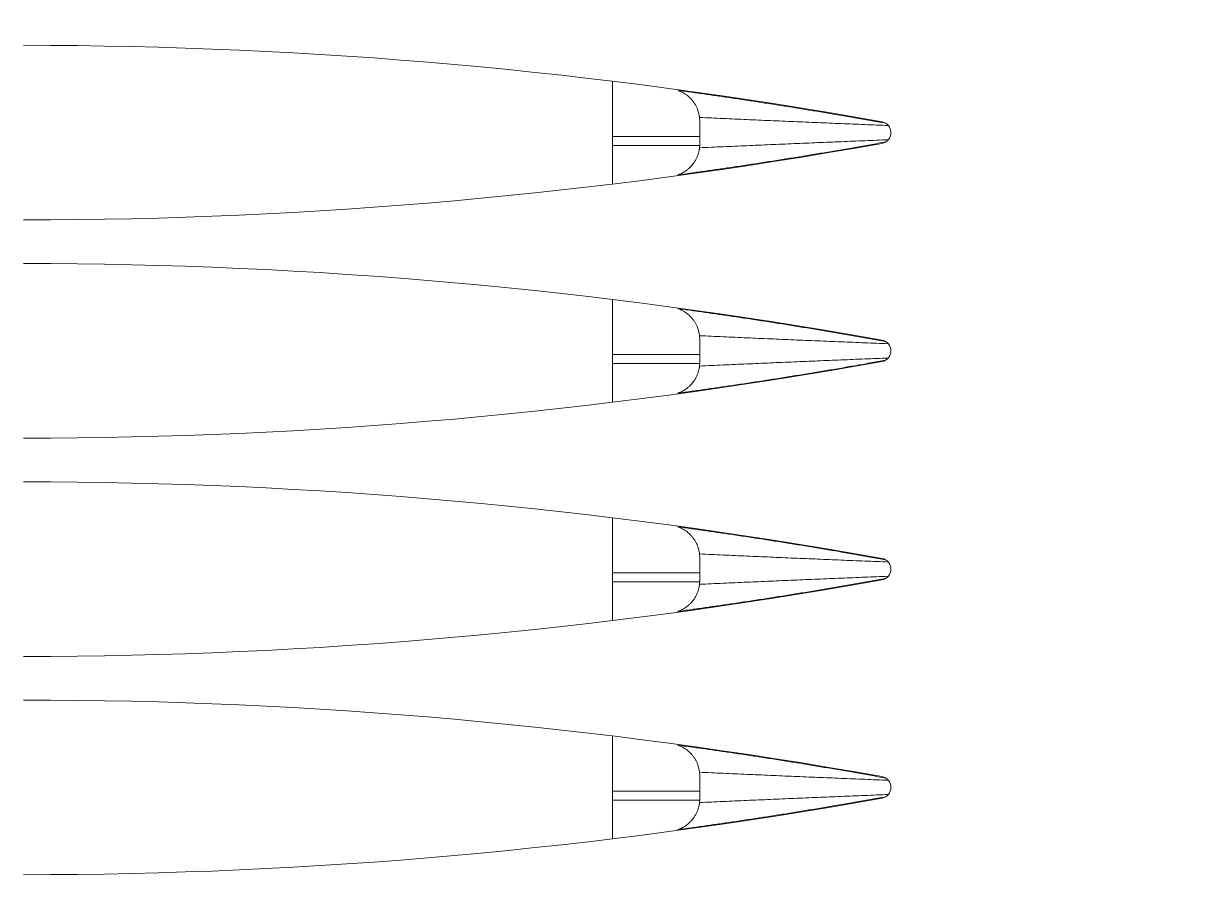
# Model space of a CAD drawing. Header units: metres. Extents: x -101133.8 to -101066.7, y -24899.3 to -24824.7.
# Drawn here: x -101106.4664 to -101106.4126, y -24853.3734 to -24853.3334 of the extents above; entities that cross this region are included whole.
import ezdxf

# ---------------------------------------------------------------- set-up
doc = ezdxf.new("R2010")
doc.units = ezdxf.units.M
doc.header["$LTSCALE"] = 0.2
doc.layers.add('CMT-CVC-MATERIEL', color=30, linetype='Continuous')
doc.layers.add('CMT-VRV1', color=5, linetype='Continuous')

# ---------------------------------------------------------------- blocks, each defined once
blk = doc.blocks.new('Cassette 600x600')
at = {"linetype": 'Continuous', "lineweight": 13}
for p, q in [((-20116.73, 332.832), (-20116.73, 335.361)), ((-20112.23, 334.73), (-20112.23, 334.764)), ((-20112.73, 333.527), (-20112.74, 333.7)), ((-20106.73, 333.87), (-20106.73, 333.907)), ((-20105.73, 333.702), (-20105.73, 333.736)), ((-20112.73, 332.832), (-20116.73, 332.832)), ((-20116.73, 332.832), (-20116.73, 332.421)), ((-20116.73, 332.421), (-20116.73, 330.649)), ((-20112.733, 332.421), (-20116.73, 332.421)), ((-20112.74, 332.31), (-20112.73, 332.483)), ((-20106.73, 332.103), (-20106.73, 332.14)), ((-20105.73, 332.274), (-20105.73, 332.308)), ((-20112.23, 331.246), (-20112.23, 331.28)), ((-20116.73, 322.832), (-20116.73, 325.361)), ((-20112.23, 324.73), (-20112.23, 324.764)), ((-20112.73, 323.527), (-20112.74, 323.7)), ((-20106.73, 323.87), (-20106.73, 323.907)), ((-20105.73, 323.702), (-20105.73, 323.736)), ((-20112.73, 322.832), (-20116.73, 322.832)), ((-20116.73, 322.832), (-20116.73, 322.421)), ((-20116.73, 322.421), (-20116.73, 320.649)), ((-20112.733, 322.421), (-20116.73, 322.421)), ((-20112.74, 322.31), (-20112.73, 322.483)), ((-20106.73, 322.103), (-20106.73, 322.14)), ((-20105.73, 322.274), (-20105.73, 322.308)), ((-20112.23, 321.246), (-20112.23, 321.28)), ((-20116.73, 312.832), (-20116.73, 315.361)), ((-20112.23, 314.73), (-20112.23, 314.764)), ((-20106.73, 313.87), (-20106.73, 313.907)), ((-20112.73, 313.527), (-20112.74, 313.7)), ((-20105.73, 313.702), (-20105.73, 313.736)), ((-20112.73, 312.832), (-20116.73, 312.832)), ((-20116.73, 312.832), (-20116.73, 312.421)), ((-20116.73, 312.421), (-20116.73, 310.649)), ((-20112.733, 312.421), (-20116.73, 312.421)), ((-20112.74, 312.31), (-20112.73, 312.483)), ((-20106.73, 312.103), (-20106.73, 312.14)), ((-20105.73, 312.274), (-20105.73, 312.308)), ((-20112.23, 311.246), (-20112.23, 311.28)), ((-20116.73, 302.832), (-20116.73, 305.361)), ((-20112.23, 304.73), (-20112.23, 304.764)), ((-20112.73, 303.527), (-20112.74, 303.7)), ((-20106.73, 303.87), (-20106.73, 303.907)), ((-20105.73, 303.702), (-20105.73, 303.736)), ((-20112.73, 302.832), (-20116.73, 302.832)), ((-20116.73, 302.832), (-20116.73, 302.421)), ((-20112.74, 302.31), (-20112.73, 302.483)), ((-20116.73, 302.421), (-20116.73, 300.649)), ((-20112.733, 302.421), (-20116.73, 302.421)), ((-20106.73, 302.103), (-20106.73, 302.14)), ((-20105.73, 302.274), (-20105.73, 302.308)), ((-20112.23, 301.246), (-20112.23, 301.28))]:
    blk.add_line(p, q, dxfattribs=at)
for centre, radius, start, end in [((-20143.73, 114.505), 222.5, 79.81251, 90), ((-20104.465, 333.005), 0.5, 280.1875, 79.8125), ((-20143.73, 551.505), 222.5, 270, 280.18749), ((-20143.73, 104.505), 222.5, 79.81251, 90), ((-20104.465, 323.005), 0.5, 280.1875, 79.8125), ((-20143.73, 541.505), 222.5, 270, 280.18749), ((-20143.73, 94.505), 222.5, 79.81251, 90), ((-20104.465, 313.005), 0.5, 280.1875, 79.8125), ((-20143.73, 531.505), 222.5, 270, 280.18749), ((-20143.73, 84.505), 222.5, 79.81251, 90), ((-20104.465, 303.005), 0.5, 280.1875, 79.8125), ((-20143.73, 521.505), 222.5, 270, 280.18749)]:
    blk.add_arc(centre, radius, start, end, dxfattribs=at)
for points, knots in [([(-20104.205, 333.432), (-20104.323, 333.453), (-20104.442, 333.475), (-20104.56, 333.496), (-20104.678, 333.517), (-20104.795, 333.538), (-20104.916, 333.559), (-20105.036, 333.581), (-20105.16, 333.602), (-20105.271, 333.622), (-20105.383, 333.642), (-20105.483, 333.66), (-20105.627, 333.685), (-20105.816, 333.718), (-20106.081, 333.764), (-20106.326, 333.806), (-20106.571, 333.848), (-20106.796, 333.886), (-20107.026, 333.924), (-20107.256, 333.963), (-20107.492, 334.002), (-20107.726, 334.04), (-20107.96, 334.079), (-20108.193, 334.117), (-20108.426, 334.154), (-20108.659, 334.192), (-20108.893, 334.229), (-20109.127, 334.266), (-20109.361, 334.303), (-20109.595, 334.34), (-20109.828, 334.376), (-20110.06, 334.412), (-20110.292, 334.447), (-20110.529, 334.483), (-20110.766, 334.519), (-20111.009, 334.555), (-20111.231, 334.588), (-20111.452, 334.621), (-20111.652, 334.65), (-20111.858, 334.679), (-20112.064, 334.709), (-20112.275, 334.739), (-20112.485, 334.769), (-20112.695, 334.799), (-20112.904, 334.828), (-20113.113, 334.857), (-20113.322, 334.887), (-20113.531, 334.916), (-20113.74, 334.945)], [0, 0, 0, 0, 1, 1, 1, 2, 2, 2, 3, 3, 3, 4, 4, 4, 5, 5, 5, 6, 6, 6, 7, 7, 7, 8, 8, 8, 9, 9, 9, 10, 10, 10, 11, 11, 11, 12, 12, 12, 13, 13, 13, 14, 14, 14, 15, 15, 15, 16, 16, 16, 16]), ([(-20112.74, 333.7), (-20112.746, 333.731), (-20112.752, 333.762), (-20112.758, 333.793), (-20112.764, 333.824), (-20112.77, 333.855), (-20112.778, 333.886), (-20112.785, 333.918), (-20112.793, 333.949), (-20112.802, 333.979), (-20112.81, 334.009), (-20112.819, 334.037), (-20112.832, 334.071), (-20112.845, 334.106), (-20112.862, 334.148), (-20112.882, 334.187), (-20112.901, 334.227), (-20112.921, 334.265), (-20112.944, 334.301), (-20112.966, 334.338), (-20112.991, 334.375), (-20113.019, 334.413), (-20113.047, 334.45), (-20113.079, 334.49), (-20113.106, 334.52), (-20113.132, 334.551), (-20113.154, 334.574), (-20113.178, 334.598), (-20113.202, 334.622), (-20113.23, 334.648), (-20113.257, 334.671), (-20113.285, 334.695), (-20113.313, 334.717), (-20113.344, 334.74), (-20113.376, 334.762), (-20113.411, 334.785), (-20113.439, 334.802), (-20113.467, 334.819), (-20113.487, 334.829), (-20113.511, 334.841), (-20113.534, 334.853), (-20113.56, 334.866), (-20113.585, 334.878), (-20113.611, 334.889), (-20113.637, 334.901), (-20113.662, 334.912), (-20113.688, 334.923), (-20113.714, 334.934), (-20113.74, 334.945)], [0, 0, 0, 0, 1, 1, 1, 2, 2, 2, 3, 3, 3, 4, 4, 4, 5, 5, 5, 6, 6, 6, 7, 7, 7, 8, 8, 8, 9, 9, 9, 10, 10, 10, 11, 11, 11, 12, 12, 12, 13, 13, 13, 14, 14, 14, 15, 15, 15, 16, 16, 16, 16]), ([(-20112.74, 333.7), (-20112.379, 333.684), (-20112.018, 333.668), (-20111.657, 333.651), (-20111.296, 333.635), (-20110.935, 333.619), (-20110.574, 333.603), (-20110.213, 333.587), (-20109.853, 333.571), (-20109.492, 333.556), (-20109.131, 333.54), (-20108.77, 333.524), (-20108.409, 333.509), (-20108.049, 333.494), (-20107.688, 333.479), (-20107.328, 333.464), (-20106.968, 333.449), (-20106.608, 333.434), (-20106.247, 333.419), (-20105.887, 333.404), (-20105.527, 333.39), (-20105.166, 333.375), (-20104.806, 333.36), (-20104.446, 333.346), (-20104.086, 333.331)], [0, 0, 0, 0, 1, 1, 1, 2, 2, 2, 3, 3, 3, 4, 4, 4, 5, 5, 5, 6, 6, 6, 7, 7, 7, 8, 8, 8, 8]), ([(-20112.73, 332.483), (-20112.73, 332.503), (-20112.73, 332.524), (-20112.73, 332.544), (-20112.73, 332.565), (-20112.73, 332.585), (-20112.73, 332.606), (-20112.73, 332.627), (-20112.73, 332.648), (-20112.73, 332.669), (-20112.73, 332.69), (-20112.73, 332.711), (-20112.73, 332.733), (-20112.73, 332.755), (-20112.73, 332.777), (-20112.73, 332.799), (-20112.73, 332.822), (-20112.73, 332.844), (-20112.73, 332.867), (-20112.73, 332.89), (-20112.73, 332.912), (-20112.73, 332.935), (-20112.73, 332.958), (-20112.73, 332.981), (-20112.73, 333.004), (-20112.73, 333.028), (-20112.73, 333.051), (-20112.73, 333.074), (-20112.73, 333.097), (-20112.73, 333.12), (-20112.73, 333.142), (-20112.73, 333.165), (-20112.73, 333.188), (-20112.73, 333.21), (-20112.73, 333.232), (-20112.73, 333.254), (-20112.73, 333.276), (-20112.73, 333.298), (-20112.73, 333.319), (-20112.73, 333.341), (-20112.73, 333.362), (-20112.73, 333.383), (-20112.73, 333.404), (-20112.73, 333.425), (-20112.73, 333.445), (-20112.73, 333.466), (-20112.73, 333.486), (-20112.73, 333.507), (-20112.73, 333.527)], [0, 0, 0, 0, 1, 1, 1, 2, 2, 2, 3, 3, 3, 4, 4, 4, 5, 5, 5, 6, 6, 6, 7, 7, 7, 8, 8, 8, 9, 9, 9, 10, 10, 10, 11, 11, 11, 12, 12, 12, 13, 13, 13, 14, 14, 14, 15, 15, 15, 16, 16, 16, 16]), ([(-20104.086, 332.679), (-20104.446, 332.664), (-20104.806, 332.65), (-20105.166, 332.635), (-20105.527, 332.621), (-20105.887, 332.606), (-20106.247, 332.591), (-20106.608, 332.576), (-20106.968, 332.562), (-20107.328, 332.547), (-20107.688, 332.532), (-20108.049, 332.516), (-20108.409, 332.501), (-20108.77, 332.486), (-20109.131, 332.47), (-20109.492, 332.454), (-20109.853, 332.439), (-20110.213, 332.423), (-20110.574, 332.407), (-20110.935, 332.391), (-20111.296, 332.375), (-20111.657, 332.359), (-20112.018, 332.343), (-20112.379, 332.327), (-20112.74, 332.31)], [0, 0, 0, 0, 1, 1, 1, 2, 2, 2, 3, 3, 3, 4, 4, 4, 5, 5, 5, 6, 6, 6, 7, 7, 7, 8, 8, 8, 8]), ([(-20113.74, 331.065), (-20113.531, 331.094), (-20113.322, 331.124), (-20113.113, 331.153), (-20112.904, 331.182), (-20112.695, 331.212), (-20112.485, 331.241), (-20112.275, 331.271), (-20112.064, 331.301), (-20111.858, 331.331), (-20111.652, 331.361), (-20111.452, 331.39), (-20111.231, 331.422), (-20111.009, 331.455), (-20110.766, 331.491), (-20110.529, 331.527), (-20110.292, 331.563), (-20110.06, 331.598), (-20109.828, 331.634), (-20109.595, 331.67), (-20109.361, 331.707), (-20109.127, 331.744), (-20108.893, 331.781), (-20108.659, 331.818), (-20108.426, 331.856), (-20108.193, 331.894), (-20107.96, 331.931), (-20107.726, 331.97), (-20107.492, 332.008), (-20107.256, 332.048), (-20107.026, 332.086), (-20106.796, 332.125), (-20106.571, 332.163), (-20106.326, 332.204), (-20106.081, 332.246), (-20105.816, 332.292), (-20105.627, 332.325), (-20105.483, 332.351), (-20105.383, 332.368), (-20105.271, 332.388), (-20105.16, 332.408), (-20105.036, 332.43), (-20104.916, 332.451), (-20104.795, 332.473), (-20104.678, 332.493), (-20104.56, 332.515), (-20104.442, 332.536), (-20104.323, 332.557), (-20104.205, 332.578)], [0, 0, 0, 0, 1, 1, 1, 2, 2, 2, 3, 3, 3, 4, 4, 4, 5, 5, 5, 6, 6, 6, 7, 7, 7, 8, 8, 8, 9, 9, 9, 10, 10, 10, 11, 11, 11, 12, 12, 12, 13, 13, 13, 14, 14, 14, 15, 15, 15, 16, 16, 16, 16]), ([(-20113.74, 331.065), (-20113.732, 331.068), (-20113.724, 331.071), (-20113.717, 331.074), (-20113.709, 331.077), (-20113.701, 331.08), (-20113.693, 331.083), (-20113.685, 331.086), (-20113.677, 331.089), (-20113.669, 331.092), (-20113.662, 331.095), (-20113.655, 331.098), (-20113.646, 331.101), (-20113.623, 331.111), (-20113.589, 331.126), (-20113.558, 331.141), (-20113.528, 331.156), (-20113.502, 331.17), (-20113.475, 331.186), (-20113.448, 331.202), (-20113.421, 331.219), (-20113.397, 331.235), (-20113.372, 331.251), (-20113.351, 331.266), (-20113.322, 331.288), (-20113.294, 331.311), (-20113.258, 331.34), (-20113.226, 331.368), (-20113.194, 331.397), (-20113.167, 331.424), (-20113.139, 331.453), (-20113.112, 331.483), (-20113.085, 331.514), (-20113.061, 331.543), (-20113.038, 331.571), (-20113.018, 331.598), (-20112.992, 331.635), (-20112.967, 331.672), (-20112.937, 331.72), (-20112.911, 331.767), (-20112.886, 331.813), (-20112.865, 331.857), (-20112.846, 331.902), (-20112.827, 331.946), (-20112.811, 331.99), (-20112.796, 332.039), (-20112.781, 332.088), (-20112.768, 332.142), (-20112.761, 332.178), (-20112.759, 332.19), (-20112.757, 332.2), (-20112.755, 332.211), (-20112.753, 332.221), (-20112.751, 332.233), (-20112.75, 332.244), (-20112.748, 332.255), (-20112.746, 332.266), (-20112.745, 332.277), (-20112.743, 332.288), (-20112.741, 332.299), (-20112.74, 332.31)], [0, 0, 0, 0, 1, 1, 1, 2, 2, 2, 3, 3, 3, 4, 4, 4, 5, 5, 5, 6, 6, 6, 7, 7, 7, 8, 8, 8, 9, 9, 9, 10, 10, 10, 11, 11, 11, 12, 12, 12, 13, 13, 13, 14, 14, 14, 15, 15, 15, 16, 16, 16, 17, 17, 17, 18, 18, 18, 19, 19, 19, 20, 20, 20, 20]), ([(-20104.205, 323.432), (-20104.323, 323.453), (-20104.442, 323.475), (-20104.56, 323.496), (-20104.678, 323.517), (-20104.795, 323.538), (-20104.916, 323.559), (-20105.036, 323.581), (-20105.16, 323.602), (-20105.271, 323.622), (-20105.383, 323.642), (-20105.483, 323.66), (-20105.627, 323.685), (-20105.816, 323.718), (-20106.081, 323.764), (-20106.326, 323.806), (-20106.571, 323.848), (-20106.796, 323.886), (-20107.026, 323.924), (-20107.256, 323.963), (-20107.492, 324.002), (-20107.726, 324.04), (-20107.96, 324.079), (-20108.193, 324.117), (-20108.426, 324.154), (-20108.659, 324.192), (-20108.893, 324.229), (-20109.127, 324.266), (-20109.361, 324.303), (-20109.595, 324.34), (-20109.828, 324.376), (-20110.06, 324.412), (-20110.292, 324.447), (-20110.529, 324.483), (-20110.766, 324.519), (-20111.009, 324.555), (-20111.231, 324.588), (-20111.452, 324.621), (-20111.652, 324.65), (-20111.858, 324.679), (-20112.064, 324.709), (-20112.275, 324.739), (-20112.485, 324.769), (-20112.695, 324.799), (-20112.904, 324.828), (-20113.113, 324.857), (-20113.322, 324.887), (-20113.531, 324.916), (-20113.74, 324.945)], [0, 0, 0, 0, 1, 1, 1, 2, 2, 2, 3, 3, 3, 4, 4, 4, 5, 5, 5, 6, 6, 6, 7, 7, 7, 8, 8, 8, 9, 9, 9, 10, 10, 10, 11, 11, 11, 12, 12, 12, 13, 13, 13, 14, 14, 14, 15, 15, 15, 16, 16, 16, 16]), ([(-20112.74, 323.7), (-20112.746, 323.731), (-20112.752, 323.762), (-20112.758, 323.793), (-20112.764, 323.824), (-20112.77, 323.855), (-20112.778, 323.886), (-20112.785, 323.918), (-20112.793, 323.949), (-20112.802, 323.979), (-20112.81, 324.009), (-20112.819, 324.037), (-20112.832, 324.071), (-20112.845, 324.106), (-20112.862, 324.148), (-20112.882, 324.187), (-20112.901, 324.227), (-20112.921, 324.265), (-20112.944, 324.302), (-20112.966, 324.338), (-20112.991, 324.375), (-20113.019, 324.413), (-20113.047, 324.45), (-20113.079, 324.49), (-20113.106, 324.52), (-20113.132, 324.551), (-20113.154, 324.574), (-20113.178, 324.598), (-20113.202, 324.622), (-20113.23, 324.648), (-20113.257, 324.671), (-20113.285, 324.695), (-20113.313, 324.717), (-20113.344, 324.74), (-20113.376, 324.762), (-20113.411, 324.785), (-20113.439, 324.802), (-20113.467, 324.819), (-20113.487, 324.829), (-20113.511, 324.841), (-20113.534, 324.853), (-20113.56, 324.866), (-20113.585, 324.878), (-20113.611, 324.889), (-20113.637, 324.901), (-20113.662, 324.912), (-20113.688, 324.923), (-20113.714, 324.934), (-20113.74, 324.945)], [0, 0, 0, 0, 1, 1, 1, 2, 2, 2, 3, 3, 3, 4, 4, 4, 5, 5, 5, 6, 6, 6, 7, 7, 7, 8, 8, 8, 9, 9, 9, 10, 10, 10, 11, 11, 11, 12, 12, 12, 13, 13, 13, 14, 14, 14, 15, 15, 15, 16, 16, 16, 16]), ([(-20112.74, 323.7), (-20112.379, 323.684), (-20112.018, 323.668), (-20111.657, 323.651), (-20111.296, 323.635), (-20110.935, 323.619), (-20110.574, 323.603), (-20110.213, 323.587), (-20109.853, 323.571), (-20109.492, 323.556), (-20109.131, 323.54), (-20108.77, 323.524), (-20108.409, 323.509), (-20108.049, 323.494), (-20107.688, 323.479), (-20107.328, 323.464), (-20106.968, 323.449), (-20106.608, 323.434), (-20106.247, 323.419), (-20105.887, 323.404), (-20105.527, 323.39), (-20105.166, 323.375), (-20104.806, 323.36), (-20104.446, 323.346), (-20104.086, 323.331)], [0, 0, 0, 0, 1, 1, 1, 2, 2, 2, 3, 3, 3, 4, 4, 4, 5, 5, 5, 6, 6, 6, 7, 7, 7, 8, 8, 8, 8]), ([(-20112.73, 322.483), (-20112.73, 322.503), (-20112.73, 322.524), (-20112.73, 322.544), (-20112.73, 322.565), (-20112.73, 322.585), (-20112.73, 322.606), (-20112.73, 322.627), (-20112.73, 322.648), (-20112.73, 322.669), (-20112.73, 322.69), (-20112.73, 322.711), (-20112.73, 322.733), (-20112.73, 322.755), (-20112.73, 322.777), (-20112.73, 322.799), (-20112.73, 322.822), (-20112.73, 322.844), (-20112.73, 322.867), (-20112.73, 322.89), (-20112.73, 322.912), (-20112.73, 322.935), (-20112.73, 322.958), (-20112.73, 322.981), (-20112.73, 323.004), (-20112.73, 323.028), (-20112.73, 323.051), (-20112.73, 323.074), (-20112.73, 323.097), (-20112.73, 323.119), (-20112.73, 323.142), (-20112.73, 323.165), (-20112.73, 323.188), (-20112.73, 323.21), (-20112.73, 323.232), (-20112.73, 323.254), (-20112.73, 323.276), (-20112.73, 323.298), (-20112.73, 323.319), (-20112.73, 323.341), (-20112.73, 323.362), (-20112.73, 323.383), (-20112.73, 323.404), (-20112.73, 323.425), (-20112.73, 323.445), (-20112.73, 323.466), (-20112.73, 323.486), (-20112.73, 323.507), (-20112.73, 323.527)], [0, 0, 0, 0, 1, 1, 1, 2, 2, 2, 3, 3, 3, 4, 4, 4, 5, 5, 5, 6, 6, 6, 7, 7, 7, 8, 8, 8, 9, 9, 9, 10, 10, 10, 11, 11, 11, 12, 12, 12, 13, 13, 13, 14, 14, 14, 15, 15, 15, 16, 16, 16, 16]), ([(-20113.74, 321.065), (-20113.531, 321.094), (-20113.322, 321.124), (-20113.113, 321.153), (-20112.904, 321.182), (-20112.695, 321.212), (-20112.485, 321.241), (-20112.275, 321.271), (-20112.064, 321.301), (-20111.858, 321.331), (-20111.652, 321.361), (-20111.452, 321.39), (-20111.231, 321.422), (-20111.009, 321.455), (-20110.766, 321.491), (-20110.529, 321.527), (-20110.292, 321.563), (-20110.06, 321.598), (-20109.828, 321.634), (-20109.595, 321.67), (-20109.361, 321.707), (-20109.127, 321.744), (-20108.893, 321.781), (-20108.659, 321.818), (-20108.426, 321.856), (-20108.193, 321.894), (-20107.96, 321.931), (-20107.726, 321.97), (-20107.492, 322.008), (-20107.256, 322.048), (-20107.026, 322.086), (-20106.796, 322.125), (-20106.571, 322.163), (-20106.326, 322.204), (-20106.081, 322.246), (-20105.816, 322.292), (-20105.627, 322.325), (-20105.483, 322.351), (-20105.383, 322.368), (-20105.271, 322.388), (-20105.16, 322.408), (-20105.036, 322.43), (-20104.916, 322.451), (-20104.795, 322.473), (-20104.678, 322.493), (-20104.56, 322.515), (-20104.442, 322.536), (-20104.323, 322.557), (-20104.205, 322.578)], [0, 0, 0, 0, 1, 1, 1, 2, 2, 2, 3, 3, 3, 4, 4, 4, 5, 5, 5, 6, 6, 6, 7, 7, 7, 8, 8, 8, 9, 9, 9, 10, 10, 10, 11, 11, 11, 12, 12, 12, 13, 13, 13, 14, 14, 14, 15, 15, 15, 16, 16, 16, 16]), ([(-20104.086, 322.679), (-20104.446, 322.664), (-20104.806, 322.65), (-20105.166, 322.635), (-20105.527, 322.621), (-20105.887, 322.606), (-20106.247, 322.591), (-20106.608, 322.576), (-20106.968, 322.562), (-20107.328, 322.547), (-20107.688, 322.532), (-20108.049, 322.517), (-20108.409, 322.501), (-20108.77, 322.486), (-20109.131, 322.47), (-20109.492, 322.454), (-20109.853, 322.439), (-20110.213, 322.423), (-20110.574, 322.407), (-20110.935, 322.391), (-20111.296, 322.375), (-20111.657, 322.359), (-20112.018, 322.343), (-20112.379, 322.327), (-20112.74, 322.31)], [0, 0, 0, 0, 1, 1, 1, 2, 2, 2, 3, 3, 3, 4, 4, 4, 5, 5, 5, 6, 6, 6, 7, 7, 7, 8, 8, 8, 8]), ([(-20113.74, 321.065), (-20113.732, 321.068), (-20113.724, 321.071), (-20113.717, 321.074), (-20113.709, 321.077), (-20113.701, 321.08), (-20113.693, 321.083), (-20113.685, 321.086), (-20113.677, 321.089), (-20113.669, 321.092), (-20113.662, 321.095), (-20113.655, 321.097), (-20113.646, 321.101), (-20113.623, 321.111), (-20113.589, 321.126), (-20113.558, 321.141), (-20113.528, 321.156), (-20113.502, 321.17), (-20113.475, 321.186), (-20113.448, 321.202), (-20113.421, 321.219), (-20113.397, 321.235), (-20113.372, 321.251), (-20113.351, 321.266), (-20113.322, 321.288), (-20113.294, 321.311), (-20113.258, 321.34), (-20113.226, 321.368), (-20113.194, 321.397), (-20113.167, 321.424), (-20113.139, 321.453), (-20113.112, 321.483), (-20113.085, 321.514), (-20113.061, 321.543), (-20113.038, 321.571), (-20113.018, 321.598), (-20112.992, 321.635), (-20112.967, 321.672), (-20112.937, 321.72), (-20112.911, 321.767), (-20112.886, 321.813), (-20112.865, 321.857), (-20112.846, 321.902), (-20112.827, 321.946), (-20112.811, 321.99), (-20112.796, 322.039), (-20112.781, 322.088), (-20112.768, 322.142), (-20112.761, 322.178), (-20112.759, 322.19), (-20112.757, 322.2), (-20112.755, 322.211), (-20112.753, 322.221), (-20112.751, 322.233), (-20112.75, 322.244), (-20112.748, 322.255), (-20112.746, 322.266), (-20112.745, 322.277), (-20112.743, 322.288), (-20112.741, 322.299), (-20112.74, 322.31)], [0, 0, 0, 0, 1, 1, 1, 2, 2, 2, 3, 3, 3, 4, 4, 4, 5, 5, 5, 6, 6, 6, 7, 7, 7, 8, 8, 8, 9, 9, 9, 10, 10, 10, 11, 11, 11, 12, 12, 12, 13, 13, 13, 14, 14, 14, 15, 15, 15, 16, 16, 16, 17, 17, 17, 18, 18, 18, 19, 19, 19, 20, 20, 20, 20]), ([(-20104.205, 313.432), (-20104.323, 313.453), (-20104.442, 313.475), (-20104.56, 313.496), (-20104.678, 313.517), (-20104.795, 313.538), (-20104.916, 313.559), (-20105.036, 313.581), (-20105.16, 313.602), (-20105.271, 313.622), (-20105.383, 313.642), (-20105.483, 313.66), (-20105.627, 313.685), (-20105.816, 313.718), (-20106.081, 313.764), (-20106.326, 313.806), (-20106.571, 313.848), (-20106.796, 313.886), (-20107.026, 313.924), (-20107.256, 313.963), (-20107.492, 314.002), (-20107.726, 314.04), (-20107.96, 314.079), (-20108.193, 314.117), (-20108.426, 314.154), (-20108.659, 314.192), (-20108.893, 314.229), (-20109.127, 314.266), (-20109.361, 314.303), (-20109.595, 314.34), (-20109.828, 314.376), (-20110.06, 314.412), (-20110.292, 314.447), (-20110.529, 314.483), (-20110.766, 314.519), (-20111.009, 314.555), (-20111.231, 314.588), (-20111.452, 314.621), (-20111.652, 314.65), (-20111.858, 314.679), (-20112.064, 314.709), (-20112.275, 314.739), (-20112.485, 314.769), (-20112.695, 314.799), (-20112.904, 314.828), (-20113.113, 314.857), (-20113.322, 314.887), (-20113.531, 314.916), (-20113.74, 314.945)], [0, 0, 0, 0, 1, 1, 1, 2, 2, 2, 3, 3, 3, 4, 4, 4, 5, 5, 5, 6, 6, 6, 7, 7, 7, 8, 8, 8, 9, 9, 9, 10, 10, 10, 11, 11, 11, 12, 12, 12, 13, 13, 13, 14, 14, 14, 15, 15, 15, 16, 16, 16, 16]), ([(-20112.74, 313.7), (-20112.746, 313.731), (-20112.752, 313.762), (-20112.758, 313.793), (-20112.764, 313.824), (-20112.77, 313.855), (-20112.778, 313.886), (-20112.785, 313.918), (-20112.793, 313.949), (-20112.802, 313.979), (-20112.81, 314.009), (-20112.819, 314.037), (-20112.832, 314.071), (-20112.845, 314.106), (-20112.862, 314.148), (-20112.882, 314.187), (-20112.901, 314.227), (-20112.921, 314.265), (-20112.944, 314.302), (-20112.966, 314.338), (-20112.991, 314.375), (-20113.019, 314.413), (-20113.047, 314.45), (-20113.079, 314.49), (-20113.106, 314.52), (-20113.132, 314.551), (-20113.154, 314.574), (-20113.178, 314.598), (-20113.202, 314.622), (-20113.23, 314.648), (-20113.257, 314.671), (-20113.285, 314.695), (-20113.313, 314.717), (-20113.344, 314.74), (-20113.376, 314.762), (-20113.411, 314.785), (-20113.439, 314.802), (-20113.467, 314.819), (-20113.487, 314.829), (-20113.511, 314.841), (-20113.534, 314.853), (-20113.56, 314.866), (-20113.585, 314.878), (-20113.611, 314.889), (-20113.637, 314.901), (-20113.662, 314.912), (-20113.688, 314.923), (-20113.714, 314.934), (-20113.74, 314.945)], [0, 0, 0, 0, 1, 1, 1, 2, 2, 2, 3, 3, 3, 4, 4, 4, 5, 5, 5, 6, 6, 6, 7, 7, 7, 8, 8, 8, 9, 9, 9, 10, 10, 10, 11, 11, 11, 12, 12, 12, 13, 13, 13, 14, 14, 14, 15, 15, 15, 16, 16, 16, 16]), ([(-20112.74, 313.7), (-20112.379, 313.684), (-20112.018, 313.668), (-20111.657, 313.651), (-20111.296, 313.635), (-20110.935, 313.619), (-20110.574, 313.603), (-20110.213, 313.587), (-20109.853, 313.571), (-20109.492, 313.556), (-20109.131, 313.54), (-20108.77, 313.524), (-20108.409, 313.509), (-20108.049, 313.494), (-20107.688, 313.479), (-20107.328, 313.464), (-20106.968, 313.449), (-20106.608, 313.434), (-20106.247, 313.419), (-20105.887, 313.404), (-20105.527, 313.39), (-20105.166, 313.375), (-20104.806, 313.36), (-20104.446, 313.346), (-20104.086, 313.331)], [0, 0, 0, 0, 1, 1, 1, 2, 2, 2, 3, 3, 3, 4, 4, 4, 5, 5, 5, 6, 6, 6, 7, 7, 7, 8, 8, 8, 8]), ([(-20112.73, 312.483), (-20112.73, 312.503), (-20112.73, 312.524), (-20112.73, 312.544), (-20112.73, 312.565), (-20112.73, 312.585), (-20112.73, 312.606), (-20112.73, 312.627), (-20112.73, 312.648), (-20112.73, 312.669), (-20112.73, 312.69), (-20112.73, 312.711), (-20112.73, 312.733), (-20112.73, 312.755), (-20112.73, 312.777), (-20112.73, 312.799), (-20112.73, 312.822), (-20112.73, 312.844), (-20112.73, 312.867), (-20112.73, 312.89), (-20112.73, 312.912), (-20112.73, 312.935), (-20112.73, 312.958), (-20112.73, 312.981), (-20112.73, 313.004), (-20112.73, 313.028), (-20112.73, 313.051), (-20112.73, 313.074), (-20112.73, 313.097), (-20112.73, 313.119), (-20112.73, 313.142), (-20112.73, 313.165), (-20112.73, 313.188), (-20112.73, 313.21), (-20112.73, 313.232), (-20112.73, 313.254), (-20112.73, 313.276), (-20112.73, 313.298), (-20112.73, 313.319), (-20112.73, 313.341), (-20112.73, 313.362), (-20112.73, 313.383), (-20112.73, 313.404), (-20112.73, 313.425), (-20112.73, 313.445), (-20112.73, 313.466), (-20112.73, 313.486), (-20112.73, 313.507), (-20112.73, 313.527)], [0, 0, 0, 0, 1, 1, 1, 2, 2, 2, 3, 3, 3, 4, 4, 4, 5, 5, 5, 6, 6, 6, 7, 7, 7, 8, 8, 8, 9, 9, 9, 10, 10, 10, 11, 11, 11, 12, 12, 12, 13, 13, 13, 14, 14, 14, 15, 15, 15, 16, 16, 16, 16]), ([(-20104.086, 312.679), (-20104.446, 312.664), (-20104.806, 312.65), (-20105.166, 312.635), (-20105.527, 312.621), (-20105.887, 312.606), (-20106.247, 312.591), (-20106.608, 312.576), (-20106.968, 312.562), (-20107.328, 312.547), (-20107.688, 312.532), (-20108.049, 312.517), (-20108.409, 312.501), (-20108.77, 312.486), (-20109.131, 312.47), (-20109.492, 312.454), (-20109.853, 312.439), (-20110.213, 312.423), (-20110.574, 312.407), (-20110.935, 312.391), (-20111.296, 312.375), (-20111.657, 312.359), (-20112.018, 312.343), (-20112.379, 312.327), (-20112.74, 312.31)], [0, 0, 0, 0, 1, 1, 1, 2, 2, 2, 3, 3, 3, 4, 4, 4, 5, 5, 5, 6, 6, 6, 7, 7, 7, 8, 8, 8, 8]), ([(-20113.74, 311.065), (-20113.531, 311.094), (-20113.322, 311.124), (-20113.113, 311.153), (-20112.904, 311.182), (-20112.695, 311.212), (-20112.485, 311.241), (-20112.275, 311.271), (-20112.064, 311.301), (-20111.858, 311.331), (-20111.652, 311.361), (-20111.452, 311.39), (-20111.231, 311.422), (-20111.009, 311.455), (-20110.766, 311.491), (-20110.529, 311.527), (-20110.292, 311.563), (-20110.06, 311.598), (-20109.828, 311.634), (-20109.595, 311.67), (-20109.361, 311.707), (-20109.127, 311.744), (-20108.893, 311.781), (-20108.659, 311.818), (-20108.426, 311.856), (-20108.193, 311.894), (-20107.96, 311.931), (-20107.726, 311.97), (-20107.492, 312.008), (-20107.256, 312.048), (-20107.026, 312.086), (-20106.796, 312.125), (-20106.571, 312.163), (-20106.326, 312.204), (-20106.081, 312.246), (-20105.816, 312.292), (-20105.627, 312.325), (-20105.483, 312.351), (-20105.383, 312.368), (-20105.271, 312.388), (-20105.16, 312.408), (-20105.036, 312.43), (-20104.916, 312.451), (-20104.795, 312.473), (-20104.678, 312.493), (-20104.56, 312.515), (-20104.442, 312.536), (-20104.323, 312.557), (-20104.205, 312.578)], [0, 0, 0, 0, 1, 1, 1, 2, 2, 2, 3, 3, 3, 4, 4, 4, 5, 5, 5, 6, 6, 6, 7, 7, 7, 8, 8, 8, 9, 9, 9, 10, 10, 10, 11, 11, 11, 12, 12, 12, 13, 13, 13, 14, 14, 14, 15, 15, 15, 16, 16, 16, 16]), ([(-20113.74, 311.065), (-20113.732, 311.068), (-20113.724, 311.071), (-20113.717, 311.074), (-20113.709, 311.077), (-20113.701, 311.08), (-20113.693, 311.083), (-20113.685, 311.086), (-20113.677, 311.089), (-20113.669, 311.092), (-20113.662, 311.095), (-20113.655, 311.097), (-20113.646, 311.101), (-20113.623, 311.111), (-20113.589, 311.126), (-20113.558, 311.141), (-20113.528, 311.156), (-20113.502, 311.17), (-20113.475, 311.186), (-20113.448, 311.202), (-20113.421, 311.219), (-20113.397, 311.235), (-20113.372, 311.251), (-20113.351, 311.266), (-20113.322, 311.288), (-20113.294, 311.311), (-20113.258, 311.34), (-20113.226, 311.368), (-20113.194, 311.397), (-20113.167, 311.424), (-20113.139, 311.453), (-20113.112, 311.483), (-20113.085, 311.514), (-20113.061, 311.543), (-20113.038, 311.571), (-20113.018, 311.598), (-20112.992, 311.635), (-20112.967, 311.672), (-20112.937, 311.72), (-20112.911, 311.767), (-20112.886, 311.813), (-20112.865, 311.857), (-20112.846, 311.902), (-20112.827, 311.946), (-20112.811, 311.99), (-20112.796, 312.039), (-20112.781, 312.088), (-20112.768, 312.142), (-20112.761, 312.178), (-20112.759, 312.19), (-20112.757, 312.2), (-20112.755, 312.211), (-20112.753, 312.221), (-20112.751, 312.233), (-20112.75, 312.244), (-20112.748, 312.255), (-20112.746, 312.266), (-20112.745, 312.277), (-20112.743, 312.288), (-20112.741, 312.299), (-20112.74, 312.31)], [0, 0, 0, 0, 1, 1, 1, 2, 2, 2, 3, 3, 3, 4, 4, 4, 5, 5, 5, 6, 6, 6, 7, 7, 7, 8, 8, 8, 9, 9, 9, 10, 10, 10, 11, 11, 11, 12, 12, 12, 13, 13, 13, 14, 14, 14, 15, 15, 15, 16, 16, 16, 17, 17, 17, 18, 18, 18, 19, 19, 19, 20, 20, 20, 20]), ([(-20104.205, 303.432), (-20104.323, 303.453), (-20104.442, 303.475), (-20104.56, 303.496), (-20104.678, 303.517), (-20104.795, 303.538), (-20104.916, 303.559), (-20105.036, 303.581), (-20105.16, 303.602), (-20105.271, 303.622), (-20105.383, 303.642), (-20105.483, 303.66), (-20105.627, 303.685), (-20105.816, 303.718), (-20106.081, 303.764), (-20106.326, 303.806), (-20106.571, 303.848), (-20106.796, 303.886), (-20107.026, 303.924), (-20107.256, 303.963), (-20107.492, 304.002), (-20107.726, 304.04), (-20107.96, 304.079), (-20108.193, 304.117), (-20108.426, 304.154), (-20108.659, 304.192), (-20108.893, 304.229), (-20109.127, 304.266), (-20109.361, 304.303), (-20109.595, 304.34), (-20109.828, 304.376), (-20110.06, 304.412), (-20110.292, 304.447), (-20110.529, 304.483), (-20110.766, 304.519), (-20111.009, 304.555), (-20111.231, 304.588), (-20111.452, 304.621), (-20111.652, 304.65), (-20111.858, 304.679), (-20112.064, 304.709), (-20112.275, 304.739), (-20112.485, 304.769), (-20112.695, 304.799), (-20112.904, 304.828), (-20113.113, 304.857), (-20113.322, 304.887), (-20113.531, 304.916), (-20113.74, 304.945)], [0, 0, 0, 0, 1, 1, 1, 2, 2, 2, 3, 3, 3, 4, 4, 4, 5, 5, 5, 6, 6, 6, 7, 7, 7, 8, 8, 8, 9, 9, 9, 10, 10, 10, 11, 11, 11, 12, 12, 12, 13, 13, 13, 14, 14, 14, 15, 15, 15, 16, 16, 16, 16]), ([(-20112.74, 303.7), (-20112.746, 303.731), (-20112.752, 303.762), (-20112.758, 303.793), (-20112.764, 303.824), (-20112.77, 303.855), (-20112.778, 303.886), (-20112.785, 303.918), (-20112.793, 303.949), (-20112.802, 303.979), (-20112.81, 304.009), (-20112.819, 304.037), (-20112.832, 304.071), (-20112.845, 304.106), (-20112.862, 304.148), (-20112.882, 304.187), (-20112.901, 304.227), (-20112.921, 304.265), (-20112.944, 304.302), (-20112.966, 304.338), (-20112.991, 304.375), (-20113.019, 304.413), (-20113.047, 304.45), (-20113.079, 304.49), (-20113.106, 304.52), (-20113.132, 304.551), (-20113.154, 304.574), (-20113.178, 304.598), (-20113.202, 304.622), (-20113.23, 304.648), (-20113.257, 304.671), (-20113.285, 304.695), (-20113.313, 304.717), (-20113.344, 304.74), (-20113.376, 304.762), (-20113.411, 304.785), (-20113.439, 304.802), (-20113.467, 304.819), (-20113.487, 304.829), (-20113.511, 304.841), (-20113.534, 304.853), (-20113.56, 304.866), (-20113.585, 304.878), (-20113.611, 304.889), (-20113.637, 304.901), (-20113.662, 304.912), (-20113.688, 304.923), (-20113.714, 304.934), (-20113.74, 304.945)], [0, 0, 0, 0, 1, 1, 1, 2, 2, 2, 3, 3, 3, 4, 4, 4, 5, 5, 5, 6, 6, 6, 7, 7, 7, 8, 8, 8, 9, 9, 9, 10, 10, 10, 11, 11, 11, 12, 12, 12, 13, 13, 13, 14, 14, 14, 15, 15, 15, 16, 16, 16, 16]), ([(-20112.74, 303.7), (-20112.379, 303.684), (-20112.018, 303.668), (-20111.657, 303.651), (-20111.296, 303.635), (-20110.935, 303.619), (-20110.574, 303.603), (-20110.213, 303.587), (-20109.853, 303.571), (-20109.492, 303.556), (-20109.131, 303.54), (-20108.77, 303.524), (-20108.409, 303.509), (-20108.049, 303.494), (-20107.688, 303.479), (-20107.328, 303.464), (-20106.968, 303.449), (-20106.608, 303.434), (-20106.247, 303.419), (-20105.887, 303.404), (-20105.527, 303.39), (-20105.166, 303.375), (-20104.806, 303.36), (-20104.446, 303.346), (-20104.086, 303.331)], [0, 0, 0, 0, 1, 1, 1, 2, 2, 2, 3, 3, 3, 4, 4, 4, 5, 5, 5, 6, 6, 6, 7, 7, 7, 8, 8, 8, 8]), ([(-20112.73, 302.483), (-20112.73, 302.503), (-20112.73, 302.524), (-20112.73, 302.544), (-20112.73, 302.565), (-20112.73, 302.585), (-20112.73, 302.606), (-20112.73, 302.627), (-20112.73, 302.648), (-20112.73, 302.669), (-20112.73, 302.69), (-20112.73, 302.711), (-20112.73, 302.733), (-20112.73, 302.755), (-20112.73, 302.777), (-20112.73, 302.799), (-20112.73, 302.822), (-20112.73, 302.844), (-20112.73, 302.867), (-20112.73, 302.89), (-20112.73, 302.912), (-20112.73, 302.935), (-20112.73, 302.958), (-20112.73, 302.981), (-20112.73, 303.004), (-20112.73, 303.028), (-20112.73, 303.051), (-20112.73, 303.074), (-20112.73, 303.097), (-20112.73, 303.119), (-20112.73, 303.142), (-20112.73, 303.165), (-20112.73, 303.188), (-20112.73, 303.21), (-20112.73, 303.232), (-20112.73, 303.254), (-20112.73, 303.276), (-20112.73, 303.298), (-20112.73, 303.319), (-20112.73, 303.341), (-20112.73, 303.362), (-20112.73, 303.383), (-20112.73, 303.404), (-20112.73, 303.425), (-20112.73, 303.445), (-20112.73, 303.466), (-20112.73, 303.486), (-20112.73, 303.507), (-20112.73, 303.527)], [0, 0, 0, 0, 1, 1, 1, 2, 2, 2, 3, 3, 3, 4, 4, 4, 5, 5, 5, 6, 6, 6, 7, 7, 7, 8, 8, 8, 9, 9, 9, 10, 10, 10, 11, 11, 11, 12, 12, 12, 13, 13, 13, 14, 14, 14, 15, 15, 15, 16, 16, 16, 16]), ([(-20113.74, 301.065), (-20113.531, 301.094), (-20113.322, 301.124), (-20113.113, 301.153), (-20112.904, 301.182), (-20112.695, 301.212), (-20112.485, 301.241), (-20112.275, 301.271), (-20112.064, 301.301), (-20111.858, 301.331), (-20111.652, 301.361), (-20111.452, 301.39), (-20111.231, 301.422), (-20111.009, 301.455), (-20110.766, 301.491), (-20110.529, 301.527), (-20110.292, 301.563), (-20110.06, 301.598), (-20109.828, 301.634), (-20109.595, 301.67), (-20109.361, 301.707), (-20109.127, 301.744), (-20108.893, 301.781), (-20108.659, 301.818), (-20108.426, 301.856), (-20108.193, 301.894), (-20107.96, 301.931), (-20107.726, 301.97), (-20107.492, 302.008), (-20107.256, 302.048), (-20107.026, 302.086), (-20106.796, 302.125), (-20106.571, 302.163), (-20106.326, 302.204), (-20106.081, 302.246), (-20105.816, 302.292), (-20105.627, 302.325), (-20105.483, 302.351), (-20105.383, 302.368), (-20105.271, 302.388), (-20105.16, 302.408), (-20105.036, 302.43), (-20104.916, 302.451), (-20104.795, 302.473), (-20104.678, 302.493), (-20104.56, 302.515), (-20104.442, 302.536), (-20104.323, 302.557), (-20104.205, 302.578)], [0, 0, 0, 0, 1, 1, 1, 2, 2, 2, 3, 3, 3, 4, 4, 4, 5, 5, 5, 6, 6, 6, 7, 7, 7, 8, 8, 8, 9, 9, 9, 10, 10, 10, 11, 11, 11, 12, 12, 12, 13, 13, 13, 14, 14, 14, 15, 15, 15, 16, 16, 16, 16]), ([(-20104.086, 302.679), (-20104.446, 302.664), (-20104.806, 302.65), (-20105.166, 302.635), (-20105.527, 302.621), (-20105.887, 302.606), (-20106.247, 302.591), (-20106.608, 302.576), (-20106.968, 302.562), (-20107.328, 302.547), (-20107.688, 302.532), (-20108.049, 302.517), (-20108.409, 302.501), (-20108.77, 302.486), (-20109.131, 302.47), (-20109.492, 302.454), (-20109.853, 302.439), (-20110.213, 302.423), (-20110.574, 302.407), (-20110.935, 302.391), (-20111.296, 302.375), (-20111.657, 302.359), (-20112.018, 302.343), (-20112.379, 302.327), (-20112.74, 302.31)], [0, 0, 0, 0, 1, 1, 1, 2, 2, 2, 3, 3, 3, 4, 4, 4, 5, 5, 5, 6, 6, 6, 7, 7, 7, 8, 8, 8, 8]), ([(-20113.74, 301.065), (-20113.732, 301.068), (-20113.724, 301.071), (-20113.717, 301.074), (-20113.709, 301.077), (-20113.701, 301.08), (-20113.693, 301.083), (-20113.685, 301.086), (-20113.677, 301.089), (-20113.669, 301.092), (-20113.662, 301.095), (-20113.655, 301.097), (-20113.646, 301.101), (-20113.623, 301.111), (-20113.589, 301.126), (-20113.558, 301.141), (-20113.528, 301.156), (-20113.502, 301.17), (-20113.475, 301.186), (-20113.448, 301.202), (-20113.421, 301.219), (-20113.397, 301.235), (-20113.372, 301.251), (-20113.351, 301.266), (-20113.322, 301.288), (-20113.294, 301.311), (-20113.258, 301.34), (-20113.226, 301.368), (-20113.194, 301.397), (-20113.167, 301.424), (-20113.139, 301.453), (-20113.112, 301.483), (-20113.085, 301.514), (-20113.061, 301.543), (-20113.038, 301.571), (-20113.018, 301.598), (-20112.992, 301.635), (-20112.967, 301.672), (-20112.937, 301.72), (-20112.911, 301.767), (-20112.886, 301.813), (-20112.865, 301.857), (-20112.846, 301.902), (-20112.827, 301.946), (-20112.811, 301.99), (-20112.796, 302.039), (-20112.781, 302.088), (-20112.768, 302.142), (-20112.761, 302.178), (-20112.759, 302.19), (-20112.757, 302.2), (-20112.755, 302.211), (-20112.753, 302.221), (-20112.751, 302.233), (-20112.75, 302.244), (-20112.748, 302.255), (-20112.746, 302.266), (-20112.745, 302.277), (-20112.743, 302.288), (-20112.741, 302.299), (-20112.74, 302.31)], [0, 0, 0, 0, 1, 1, 1, 2, 2, 2, 3, 3, 3, 4, 4, 4, 5, 5, 5, 6, 6, 6, 7, 7, 7, 8, 8, 8, 9, 9, 9, 10, 10, 10, 11, 11, 11, 12, 12, 12, 13, 13, 13, 14, 14, 14, 15, 15, 15, 16, 16, 16, 17, 17, 17, 18, 18, 18, 19, 19, 19, 20, 20, 20, 20])]:
    blk.add_open_spline(points, degree=3, knots=knots, dxfattribs=at)

msp = doc.modelspace()

# ---------------------------------------------------------------- linework, layer by layer
at = {"layer": 'CMT-VRV1', "linetype": 'Continuous'}
for points in [[(-101106.774349, -24851.978883), (-101106.774349, -24852.211578), (-101106.653478, -24852.547325), (-101106.163833, -24853.009104), (-101106.163833, -24853.687767), (-101106.275731, -24854.261478), (-101106.116764, -24854.445048)], [(-101106.749349, -24851.978883), (-101106.749349, -24852.207215), (-101106.63198, -24852.533236), (-101106.138833, -24852.998317), (-101106.138833, -24853.690182), (-101106.248862, -24854.254315), (-101106.097866, -24854.428682)]]:
    msp.add_open_spline(points, degree=3, dxfattribs=at)

# ---------------------------------------------------------------- block references
at = {"layer": 'CMT-CVC-MATERIEL', "xscale": 0.001, "yscale": 0.001, "zscale": 0.001}
msp.add_blockref('Cassette 600x600', (-101086.322693, -24853.671381), dxfattribs=at)

doc.saveas('drawing.dxf')
